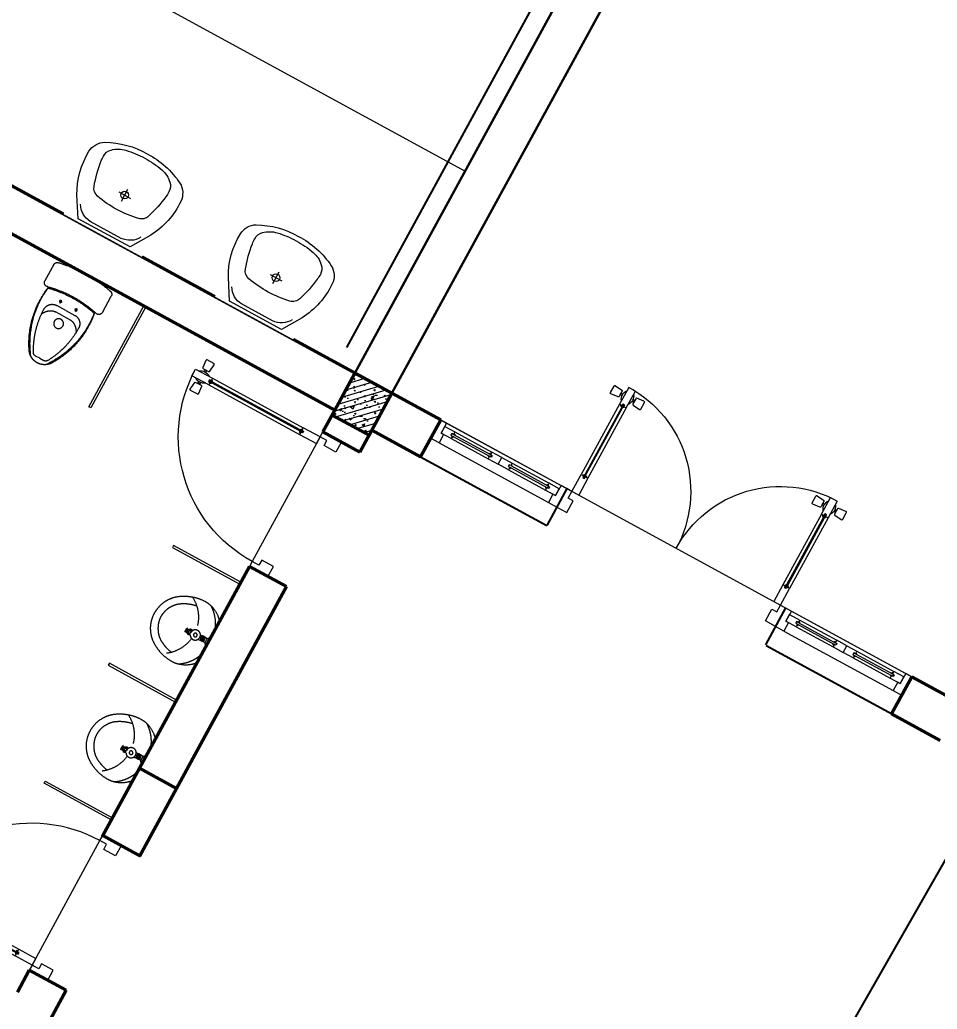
# Model space of a CAD drawing. Header units: millimetres. Extents: x -1055201 to -457681, y -323938 to 182808.
# Drawn here: x -733320 to -728531, y 161715 to 166879 of the extents above; entities that cross this region are included whole.
import ezdxf
from ezdxf.enums import TextEntityAlignment as Align
from ezdxf.xclip import XClip

# ---------------------------------------------------------------- set-up
doc = ezdxf.new("R2010")
doc.units = ezdxf.units.MM
doc.header["$LTSCALE"] = 5
doc.header["$XCLIPFRAME"] = 0
doc.linetypes.add('CENTER2', pattern=[28.575, 19.05, -3.175, 3.175, -3.175])
doc.linetypes.add('HIDDEN', pattern=[0.375, 0.25, -0.125])
doc.layers.get('0').update_dxf_attribs({"linetype": 'CENTER2'})
for name, color, linetype, lineweight in [('0.10_Thiet-Bi', 157, 'Continuous', 9), ('cat1', 30, 'Continuous', 50), ('cat2', 22, 'Continuous', 30), ('DIM', 156, 'Continuous', 13), ('hatch1', 136, 'Continuous', 9), ('ISO', 153, 'Continuous', 13), ('LC Dim', 8, 'Continuous', 18), ('LC Hatch', 252, 'Continuous', 9), ('LC Net dam2', 6, 'Continuous', 40), ('LC Net thay', 7, 'Continuous', 25), ('MANH', 35, 'HIDDEN', 5), ('manh1', 67, 'Continuous', 13), ('NOITHAT', 125, 'Continuous', 13), ('thay1', 63, 'Continuous', 18)]:
    doc.layers.add(name, color=color, linetype=linetype, lineweight=lineweight)
doc.layers.add('KYHIEU', color=7, linetype='Continuous')
doc.layers.add('NHA', color=2, linetype='Continuous')
doc.styles.add('HOATBIF', font='hoatbif.shx', dxfattribs={"width": 0.75})
doc.styles.add('VnArialH', font='VHARIAL.TTF')
doc.dimstyles.new('Copy of 1-110', dxfattribs={"dimscale": 110, "dimtxt": 2.5, "dimasz": 0.35, "dimexe": 0.5, "dimexo": 0, "dimgap": 0.8, "dimtad": 1, "dimdec": 0, "dimzin": 0, "dimdsep": 46, "dimtxsty": 'HOATBIF', "dimblk1": 'DOT', "dimblk2": 'DOT', "dimsah": 1, "dimcen": -1, "dimdle": 1, "dimclrd": 256, "dimclre": 256, "dimclrt": 4, "dimadec": 3, "dimazin": 2, "dimtfac": 0.333333, "dimtdec": 0, "dimtix": 1, "dimtmove": 2, "dimatfit": 3, "dimldrblk": 'DOT', "dimfxl": 1, "dimtvp": 0.833333, "dimtolj": 1, "dimtzin": 0, "dimarcsym": 0})

# ---------------------------------------------------------------- blocks, each defined once
blk = doc.blocks.new('Nen ht')
at = {"layer": 'NHA', "color": 250, "elevation": 242.7, "flags": 128}
blk.add_lwpolyline([(33092.7, 53147.3), (31017, 49342.3)], dxfattribs=at)
at = {"layer": 'KYHIEU', "color": 250, "lineweight": 0, "style": 'VnArialH', "width": 0.6}
for tag, p in [('DC-02', (-46803.7, -9649.6, -10682)), ('2.478', (-46803.7, -10928.4, -10682))]:
    blk.add_attdef(tag, text='', height=756, dxfattribs=at).set_placement(p, align=Align.CENTER)
blk = doc.blocks.new('*U54')
for p, q in [((35, 0), (715, 0)), ((435, -20), (655, -20)), ((435, -60), (655, -60)), ((50, -110), (700, -110))]:
    blk.add_line(p, q)
at = {"color": 8, "lineweight": 5}
for p, q in [((95, -20), (315, -20)), ((95, -35), (315, -35)), ((95, -45), (315, -45)), ((435, -20), (655, -20)), ((435, -35), (655, -35)), ((435, -45), (655, -45)), ((95, -60), (315, -60)), ((435, -60), (655, -60))]:
    blk.add_line(p, q, dxfattribs=at)
for points in [[(0, 0), (35, 0), (35, -60), (50, -60), (50, -110), (0, -110), (0, 0)], [(750, 0), (715, 0), (715, -60), (700, -60), (700, -110), (750, -110), (750, 0)], [(435, -45), (435, -60), (375, -60), (375, -20), (435, -20), (435, -35), (425, -35), (425, -45), (435, -45)], [(655, -45), (655, -60), (715, -60), (715, -20), (655, -20), (655, -35), (665, -35), (665, -45), (655, -45)]]:
    blk.add_lwpolyline(points)
for points in [[(35, -20), (95, -20), (95, -35), (85, -35), (85, -45), (95, -45), (95, -60), (35, -60)], [(375, -20), (315, -20), (315, -35), (325, -35), (325, -45), (315, -45), (315, -60), (375, -60)]]:
    blk.add_lwpolyline(points, close=True)
for points in [[(95, -28.8, -0.312187), (102.1, -35, -0.312187)], [(95, -51.2, 0.312187), (102.1, -45, 0.312187)], [(315, -28.8, 0.312187), (307.9, -35, 0.312187)], [(315, -51.2, -0.312187), (307.9, -45, -0.312187)]]:
    blk.add_lwpolyline(points, format="xyb", dxfattribs=at)
for centre, start, end in [((434.1, -37), 14.2151, 83.5658), ((434.1, -43), 276.4342, 345.7849), ((655.9, -37), 96.4342, 165.7849), ((655.9, -43), 194.2151, 263.5658)]:
    blk.add_arc(centre, 8.25, start, end, dxfattribs=at)
blk = doc.blocks.new('*U55')
for p, q in [((30, 518.6), (30, 100)), ((70, 518.6), (70, 100)), ((1230, 518.6), (1230, 100)), ((1270, 518.6), (1270, 100))]:
    blk.add_line(p, q)
at = {"color": 8, "lineweight": 9}
for p, q in [((47.5, 528.6), (47.5, 90)), ((52.5, 528.6), (52.5, 90)), ((1247.5, 528.6), (1247.5, 90)), ((1252.5, 528.6), (1252.5, 90))]:
    blk.add_line(p, q, dxfattribs=at)
for points in [[(5.1, 548.1), (-34.9, 544.1, -0.443716), (-40.4, 549.1), (-40.4, 588.1, -0.443716), (-34.9, 593), (5.1, 589, -0.385314), (9.6, 584.1), (9.6, 553.1, -0.385314)], [(94.9, 548.1), (134.9, 544.1, 0.443716), (140.4, 549.1), (140.4, 588.1, 0.443716), (134.9, 593), (94.9, 589, 0.385314), (90.4, 584.1), (90.4, 553.1, 0.385314)], [(1205.1, 548.1), (1165.1, 544.1, -0.443716), (1159.6, 549.1), (1159.6, 588.1, -0.443716), (1165.1, 593), (1205.1, 589, -0.385314), (1209.6, 584.1), (1209.6, 553.1, -0.385314)], [(1294.9, 548.1), (1334.9, 544.1, 0.443716), (1340.4, 549.1), (1340.4, 588.1, 0.443716), (1334.9, 593), (1294.9, 589, 0.385314), (1290.4, 584.1), (1290.4, 553.1, 0.385314)]]:
    blk.add_lwpolyline(points, format="xyb", close=True)
for points in [[(20.3, 563.6), (9.6, 563.6), (9.6, 573.6), (20.3, 573.6)], [(55, 518.6), (70, 518.6), (70, 618.6), (30, 618.6), (30, 518.6), (45, 518.6), (45, 528.6), (55, 528.6), (55, 518.6)], [(79.7, 563.6), (90.4, 563.6), (90.4, 573.6), (79.7, 573.6)], [(1220.3, 563.6), (1209.6, 563.6), (1209.6, 573.6), (1220.3, 573.6)], [(1245, 518.6), (1230, 518.6), (1230, 618.6), (1270, 618.6), (1270, 518.6), (1255, 518.6), (1255, 528.6), (1245, 528.6), (1245, 518.6)], [(1279.7, 563.6), (1290.4, 563.6), (1290.4, 573.6), (1279.7, 573.6)], [(55, 100), (70, 100), (70, 0), (30, 0), (30, 100), (45, 100), (45, 90), (55, 90), (55, 100)], [(1245, 100), (1230, 100), (1230, 0), (1270, 0), (1270, 100), (1255, 100), (1255, 90), (1245, 90), (1245, 100)], [(30, 0), (0, 0), (0, -110), (60, -110), (60, -40), (30, -40), (30, 0)], [(1270, 0), (1300, 0), (1300, -110), (1240, -110), (1240, -40), (1270, -40), (1270, 0)]]:
    blk.add_lwpolyline(points)
for centre, start, end in [((70, 568.6), 143.1301, 216.8699), ((30, 568.6), 323.1301, 36.8699), ((1270, 568.6), 143.1301, 216.8699), ((1230, 568.6), 323.1301, 36.8699)]:
    blk.add_arc(centre, 50, start, end)
at = {"color": 8, "lineweight": 5}
for centre, start, end in [((32.5, 1), 359.9081, 90.2333), ((1267.5, 1), 89.7667, 180.0919)]:
    blk.add_arc(centre, 617.5, start, end, dxfattribs=at)
at = {"color": 8, "lineweight": 9}
for centre, start, end in [((47, 519.5), 186.4342, 273.2898), ((53, 519.5), 266.7102, 353.5658), ((1247, 519.5), 186.4342, 273.2898), ((1253, 519.5), 266.7102, 353.5658), ((47, 99.1), 86.7102, 173.5658), ((53, 99.1), 6.4342, 93.2898), ((1247, 99.1), 86.7102, 173.5658), ((1253, 99.1), 6.4342, 93.2898)]:
    blk.add_arc(centre, 8.25, start, end, dxfattribs=at)
blk = doc.blocks.new('*U56')
for p, q in [((35, 0), (715, 0)), ((435, -20), (655, -20)), ((435, -60), (655, -60)), ((50, -110), (700, -110))]:
    blk.add_line(p, q)
at = {"color": 8, "lineweight": 5}
for p, q in [((95, -20), (315, -20)), ((95, -35), (315, -35)), ((95, -45), (315, -45)), ((435, -20), (655, -20)), ((435, -35), (655, -35)), ((435, -45), (655, -45)), ((95, -60), (315, -60)), ((435, -60), (655, -60))]:
    blk.add_line(p, q, dxfattribs=at)
for points in [[(0, 0), (35, 0), (35, -60), (50, -60), (50, -110), (0, -110), (0, 0)], [(750, 0), (715, 0), (715, -60), (700, -60), (700, -110), (750, -110), (750, 0)], [(435, -45), (435, -60), (375, -60), (375, -20), (435, -20), (435, -35), (425, -35), (425, -45), (435, -45)], [(655, -45), (655, -60), (715, -60), (715, -20), (655, -20), (655, -35), (665, -35), (665, -45), (655, -45)]]:
    blk.add_lwpolyline(points)
for points in [[(35, -20), (95, -20), (95, -35), (85, -35), (85, -45), (95, -45), (95, -60), (35, -60)], [(375, -20), (315, -20), (315, -35), (325, -35), (325, -45), (315, -45), (315, -60), (375, -60)]]:
    blk.add_lwpolyline(points, close=True)
for points in [[(95, -28.8, -0.312187), (102.1, -35, -0.312187)], [(95, -51.2, 0.312187), (102.1, -45, 0.312187)], [(315, -28.8, 0.312187), (307.9, -35, 0.312187)], [(315, -51.2, -0.312187), (307.9, -45, -0.312187)]]:
    blk.add_lwpolyline(points, format="xyb", dxfattribs=at)
for centre, start, end in [((434.1, -37), 14.2151, 83.5658), ((434.1, -43), 276.4342, 345.7849), ((655.9, -37), 96.4342, 165.7849), ((655.9, -43), 194.2151, 263.5658)]:
    blk.add_arc(centre, 8.25, start, end, dxfattribs=at)
blk = doc.blocks.new('*U52')
for p, q in [((-30, 0), (-770, 0)), ((-70, -640), (-70, -100)), ((-30, -640), (-30, -100))]:
    blk.add_line(p, q)
at = {"color": 8, "lineweight": 9}
for p, q in [((-52.5, -650), (-52.5, -90)), ((-47.5, -650), (-47.5, -90))]:
    blk.add_line(p, q, dxfattribs=at)
for points in [[(-770, 0), (-800, 0), (-800, 110), (-740, 110), (-740, 40), (-770, 40)], [(-30, 0), (0, 0), (0, 110), (-60, 110), (-60, 40), (-30, 40)]]:
    blk.add_lwpolyline(points, close=True)
for points in [[(-55, -100), (-70, -100), (-70, 0), (-30, 0), (-30, -100), (-45, -100), (-45, -90), (-55, -90), (-55, -100)], [(-55, -640), (-70, -640), (-70, -740), (-30, -740), (-30, -640), (-45, -640), (-45, -650), (-55, -650), (-55, -640)], [(-79.7, -685), (-90.4, -685), (-90.4, -695), (-79.7, -695)], [(-20.3, -685), (-9.6, -685), (-9.6, -695), (-20.3, -695)]]:
    blk.add_lwpolyline(points)
for points in [[(-94.9, -669.5), (-134.9, -665.5, 0.443716), (-140.4, -670.5), (-140.4, -709.5, 0.443716), (-134.9, -714.5), (-94.9, -710.5, 0.385314), (-90.4, -705.5), (-90.4, -674.5, 0.385314)], [(-5.1, -669.5), (34.9, -665.5, -0.443716), (40.4, -670.5), (40.4, -709.5, -0.443716), (34.9, -714.5), (-5.1, -710.5, -0.385314), (-9.6, -705.5), (-9.6, -674.5, -0.385314)]]:
    blk.add_lwpolyline(points, format="xyb", close=True)
for centre, radius, start, end in [((-30, 0), 740, 180, 270), ((-53, -99.1), 8.25, 186.4342, 273.2898), ((-47, -99.1), 8.25, 266.7102, 353.5658), ((-53, -640.9), 8.25, 86.7102, 173.5658), ((-47, -640.9), 8.25, 6.4342, 93.2898)]:
    blk.add_arc(centre, radius, start, end, dxfattribs=at)
for centre, start, end in [((-30, -690), 143.1301, 216.8699), ((-70, -690), 323.1301, 36.8699)]:
    blk.add_arc(centre, 50, start, end)
blk = doc.blocks.new('TB WC Lavabo 01')
at = {"color": 8}
blk.add_wipeout([(0, 232), (40.2, 240), (140.8, 260), (241.3, 280), (295.7, 287.4), (351.7, 288), (388.5, 280), (421.2, 260), (439.3, 240), (450.7, 220), (459.9, 200), (468.1, 180), (475.3, 160), (481.4, 140), (486.7, 120), (491, 100), (494.5, 80), (497.1, 60), (498.9, 40), (499.9, 20), (500, 0), (499.9, -20), (498.9, -40), (497.1, -60), (494.5, -80), (491, -100), (486.7, -120), (481.4, -140), (475.3, -160), (468.1, -180), (459.9, -200), (450.7, -220), (439.3, -240), (421.2, -260), (388.5, -280), (351.7, -288), (295.7, -287.4), (240.1, -279.8), (140.8, -260), (40.2, -240), (0, -232)], dxfattribs=at)
for p, q in [((204.3, 0), (274.3, 0)), ((239.3, 35), (239.3, -35))]:
    blk.add_line(p, q)
blk.add_lwpolyline([(15, -154.1), (15, 154.1), (121.2, 219.1, -0.14257), (351, 273, -0.255099), (432.2, 223.3, -0.124237), (485, 0, -0.124237), (432.2, -223.3, -0.255099), (351, -273, -0.142542), (121.2, -219.1)], format="xyb", close=True)
for points in [[(86.7, -179.7, -0.253319), (32.7, -92.2), (32.7, 92.2, -0.253319), (86.7, 179.6)], [(154, 0, -0.05085), (166.4, 121.1, -0.267955), (202.9, 162.2, -0.045825), (334.9, 192.9, -0.034433), (365, 195, -0.20396), (411.9, 175, -0.140892), (447.9, 106.7, -0.051029), (459, 0, -0.051029), (447.9, -106.7, -0.140892), (411.9, -175, -0.20396), (365, -195, -0.034433), (334.9, -192.9, -0.045825), (202.9, -162.2, -0.267955), (166.4, -121.1, -0.05085), (154, 0, 0.05085)]]:
    blk.add_lwpolyline(points, format="xyb")
blk.add_circle((239.3, 0), 20)
blk = doc.blocks.new('*U32')
for p, q in [((-30, 0), (-770, 0)), ((-70, -640), (-70, -100)), ((-30, -640), (-30, -100))]:
    blk.add_line(p, q)
at = {"color": 8, "lineweight": 9}
for p, q in [((-52.5, -650), (-52.5, -90)), ((-47.5, -650), (-47.5, -90))]:
    blk.add_line(p, q, dxfattribs=at)
for points in [[(-770, 0), (-800, 0), (-800, 110), (-740, 110), (-740, 40), (-770, 40)], [(-30, 0), (0, 0), (0, 110), (-60, 110), (-60, 40), (-30, 40)]]:
    blk.add_lwpolyline(points, close=True)
for points in [[(-55, -100), (-70, -100), (-70, 0), (-30, 0), (-30, -100), (-45, -100), (-45, -90), (-55, -90), (-55, -100)], [(-55, -640), (-70, -640), (-70, -740), (-30, -740), (-30, -640), (-45, -640), (-45, -650), (-55, -650), (-55, -640)], [(-79.7, -685), (-90.4, -685), (-90.4, -695), (-79.7, -695)], [(-20.3, -685), (-9.6, -685), (-9.6, -695), (-20.3, -695)]]:
    blk.add_lwpolyline(points)
for points in [[(-94.9, -669.5), (-134.9, -665.5, 0.443716), (-140.4, -670.5), (-140.4, -709.5, 0.443716), (-134.9, -714.5), (-94.9, -710.5, 0.385314), (-90.4, -705.5), (-90.4, -674.5, 0.385314)], [(-5.1, -669.5), (34.9, -665.5, -0.443716), (40.4, -670.5), (40.4, -709.5, -0.443716), (34.9, -714.5), (-5.1, -710.5, -0.385314), (-9.6, -705.5), (-9.6, -674.5, -0.385314)]]:
    blk.add_lwpolyline(points, format="xyb", close=True)
for centre, radius, start, end in [((-30, 0), 740, 180, 270), ((-53, -99.1), 8.25, 186.4342, 273.2898), ((-47, -99.1), 8.25, 266.7102, 353.5658), ((-53, -640.9), 8.25, 86.7102, 173.5658), ((-47, -640.9), 8.25, 6.4342, 93.2898)]:
    blk.add_arc(centre, radius, start, end, dxfattribs=at)
for centre, start, end in [((-30, -690), 143.1301, 216.8699), ((-70, -690), 323.1301, 36.8699)]:
    blk.add_arc(centre, 50, start, end)
blk = doc.blocks.new('dsadsda')
at = {"layer": 'MANH', "ltscale": 100, "extrusion": (0, -4e-16, -1)}
for points in [[(-144.1, 91, -0.088638), (-133.8, 152.4, -0.088517), (-104.1, 207.3, -0.102301), (-58, 242.4, -0.104582), (-2.6, 254.8, -0.104582), (53.1, 243.6, -0.102301), (100, 209.6, -0.088517), (131, 155.4, -0.088638), (142.6, 94.2, -0.020623), (142.2, 79.6, -0.092241)], [(-111.6, 113.1, -0.051014), (-104.5, 141.9, -0.087288), (-80.7, 186.9, -0.102301), (-44.6, 214.3, -0.103148), (-2.2, 223.6, -0.109201), (37.9, 215.2, -0.097991), (77, 188.6, -0.087288), (101.9, 144.3, -0.052298), (109.7, 114.8, -0.086669)], [(8.9, 83.6, 0.532145), (8.8, 92.6, 0.623891)], [(8.8, 92.6, 0.623891), (8.9, 83.6, 1.602844)], [(8.9, 83.6), (8.2, 83.6, -0.503615)], [(8.2, 83.6), (-11.2, 83.4, -0.503615)], [(8, 92.6, -0.309364), (6.8, 93.8), (6.8, 97, 0.414214), (5.6, 98.2), (2.9, 98.2, 0.414214)], [(-6.8, 103.4), (-11, 103.3), (-11.1, 105, -0.162899), (7, 105.2), (7.1, 103.5)], [(2.9, 98.2), (-6.7, 98.1, 0.414214)], [(-6.7, 98.1), (-9, 98, 0.414214), (-10.2, 96.8), (-10.2, 93.7, -0.375735), (-11.3, 92.4, -4.213531)], [(-12.6, 92.3, -0.623891), (-12.5, 83.4, -1.602844)], [(-11.2, 83.4), (-12.5, 83.4, -0.503615)], [(-143.3, 76.4, -0.020623), (-144.1, 91, -0.088638)], [(8.8, 10.2), (9.1, 38.7, -0.239604), (9.3, 42.9, 0.107469)], [(-10.1, 9.9), (-10.1, 12.1, -0.203421), (-11.1, 38.5, 0.239604), (-11.3, 42.7, -0.107469)]]:
    blk.add_lwpolyline(points, format="xyb", dxfattribs=at)
for points in [[(8.8, 92.6), (8, 92.6)], [(8, 92.6), (-11.3, 92.4)], [(7.5, 83.6), (7.6, 80.9)], [(7.1, 103.5), (2.8, 103.5)], [(2.9, 98.2), (2.8, 103.5)], [(2.8, 103.5), (-6.8, 103.4)], [(-6.7, 98.1), (-6.8, 103.4)], [(-10.5, 83.4), (-10.5, 80.7)], [(-11.3, 92.4), (-12.6, 92.3)], [(99.4, 1.1), (0, 0)], [(20.8, 1.9), (9.1, 10.2)], [(20.8, 1.9), (-0.5, 1.7)], [(20.8, 1.9), (20.8, 0.2)], [(9.1, 10.2), (-10.4, 9.9)], [(-98.8, -1.1), (0, 0)], [(-21.9, 1.5), (-0.6, 1.7)], [(-21.9, 1.5), (-10.4, 9.9)], [(-21.9, 1.5), (-21.8, -0.2)]]:
    blk.add_lwpolyline(points, dxfattribs=at)
blk.add_lwpolyline([(-1.8, 83.5, -0.075608), (-4.1, 83.9, -0.085896), (-6, 84.8, -0.106037), (-7.3, 86.3, -0.126576), (-7.8, 87.9, -0.126576), (-7.4, 89.6, -0.106037), (-6.1, 91.1, -0.085896), (-4.2, 92.1, -0.075608), (-1.9, 92.5, -0.075608), (0.5, 92.1, -0.085896), (2.3, 91.2, -0.106037), (3.7, 89.7, -0.126576), (4.1, 88.1, -0.126576), (3.7, 86.4, -0.106037), (2.4, 84.9, -0.085896), (0.6, 83.9, -0.075608)], format="xyb", close=True, dxfattribs=at)
for centre, radius in [((-1.2, 61.5), 21.3), ((-1.2, 61.5), 7.74), ((-0.8, 26.5), 9.43), ((-0.8, 26.5), 7.74), ((-0.8, 26.5), 3.8)]:
    blk.add_circle(centre, radius, dxfattribs=at)
for centre, radius, start, end in [((-2.1, 220.3), 153.1, 277.8694, 332.1765), ((-2, 219.4), 152.2, 208.4925, 262.6807), ((-9.5, 87.9), 5.38, 124.6033, 236.6811), ((16.4, 97.2), 126.9, 310.8056, 352.0206), ((4.4, 151.4), 159.9, 289.4632, 327.664), ((-7.2, 151.3), 159.9, 213.6204, 251.8212), ((-18, 96.8), 126.9, 189.2638, 230.4788)]:
    blk.add_arc(centre, radius, start, end, dxfattribs=at)
blk = doc.blocks.new('*U312')
at = {"layer": 'DIM', "xscale": 1.25, "yscale": 1.25, "zscale": 1.25, "rotation": 90.64219466269851}
blk.add_blockref('dsadsda', (158.5, 0.8), dxfattribs=at)
blk = doc.blocks.new('*U311')
at = {"layer": 'hatch1', "color": 0, "linetype": 'ByBlock', "lineweight": -2, "transparency": 16777216}
for p in [(0, 700), (0, 0)]:
    blk.add_blockref('*U312', p, dxfattribs=at)
blk = doc.blocks.new('XSÊ')
at = {"layer": 'MANH', "ltscale": 200}
for p, q in [((-2.139, -1.67), (-2.139, -0.466)), ((2.141, -0.455), (2.141, -1.658)), ((-0.657, -2.341), (-0.461, -2.341)), ((-0.561, -2.473), (-0.561, -2.234)), ((0.694, -2.341), (0.498, -2.341)), ((0.598, -2.473), (0.598, -2.234)), ((-0.838, -3.19), (-0.838, -3.19)), ((-0.838, -3.19), (-0.838, -3.19)), ((-0.838, -3.19), (-0.838, -3.19)), ((-0.838, -3.19), (-0.838, -3.19)), ((0.019, -2.701), (-0.656, -2.701)), ((0.019, -3.11), (-0.535, -3.11)), ((0.019, -2.701), (0.693, -2.701)), ((0.019, -3.11), (0.572, -3.11)), ((0.019, -6.261), (-0.286, -6.261)), ((0.019, -6.261), (0.323, -6.261))]:
    blk.add_line(p, q, dxfattribs=at)
for centre, major_axis, start_param, end_param in [((0.026, -9.31), (6.584, 6.584), 0.579272, 0.997076), ((-1.875, -0.466), (0.187, 0.187), 0.997076, 2.356194), ((1.877, -0.455), (-0.187, 0.187), 3.926991, 5.291661), ((-1.875, -1.67), (0.187, 0.187), 2.356194, 4.1708), ((4.1, -2.932), (-4.156, 4.156), 0.608135, 1.356196), ((0.026, -9.31), (-5.381, 5.381), -1.022781, -0.541589), ((0.026, -9.31), (-5.325, 5.325), -1.014599, -0.554159), ((0.026, -9.31), (-5.381, 5.381), -1.010221, -0.55852), ((-4.062, -2.933), (-4.156, 4.156), 3.356163, 4.104949), ((1.877, -1.658), (0.187, 0.187), 3.689608, 5.497787), ((4.36, -2.773), (4.321, 4.321), 2.22618, 2.997203), ((-0.564, -2.344), (-0.0467, 0.0467), 3.926991, 10.210176), ((0.601, -2.344), (-0.0467, 0.0467), 3.926991, 10.210176), ((-4.279, -2.784), (4.292, 4.292), 4.85399, 5.631169), ((-0.656, -3.317), (-0.436, 0.436), -0.785398, 0.789121), ((-0.354, -4.046), (-0.695, 0.695), -0.270575, 0.387309), ((-0.535, -3.726), (0.436, 0.436), 0.785398, 1.300221), ((0.572, -3.726), (-0.436, 0.436), -1.300221, -0.785398), ((0.693, -3.317), (0.436, 0.436), 5.494064, 7.068583), ((0.391, -4.046), (0.695, 0.695), 5.895877, 6.55376), ((4.394, -3.299), (-4.007, 4.007), 0.789121, 1.308304), ((0.019, -3.684), (0.226, 0.226), 5.497787, 11.780972), ((-4.357, -3.299), (4.007, 4.007), 4.974881, 5.494064), ((0.019, -5.582), (-0.716, 0.716), 1.331654, 3.380735), ((0.019, -5.582), (-0.716, 0.716), 1.773285, 2.939104), ((-0.286, -5.997), (0.187, 0.187), 2.879101, 3.926991), ((0.323, -5.997), (-0.187, 0.187), 2.356194, 3.404085)]:
    blk.add_ellipse(centre, major_axis=major_axis, ratio=1, start_param=start_param, end_param=end_param, dxfattribs=at)
blk = doc.blocks.new('*U310')
at = {"layer": 'MANH', "extrusion": (-4.44089e-16, -4.60819e-28, -1), "xscale": 80, "yscale": 80, "zscale": 80, "rotation": 90.00000000000001}
blk.add_blockref('XSÊ', (-263.8, -0.1), dxfattribs=at)
blk = doc.blocks.new('*U309')
at = {"layer": 'hatch1', "color": 0, "linetype": 'ByBlock', "lineweight": -2, "transparency": 16777216}
for p in [(0, 0), (0, -750), (0, -1500)]:
    blk.add_blockref('*U310', p, dxfattribs=at)
blk = doc.blocks.new('Nhaf hiệu bộ')
at = {"layer": 'LC Hatch', "ltscale": 2}
h = blk.add_hatch(dxfattribs=at)
h.set_pattern_fill('BETONG', color=256, scale=20, pattern_type=2)
h.set_pattern_definition([(360, (-21195.02, 75865.2), (3e-14, 103.92305), [2.5, -57.5]), (360, (-21195.02, 75869.53), (3e-14, 103.92305), [2.5, -57.5]), (120, (-21195.02, 75865.2), (-90, -51.96152), [2.5, -57.5]), (120, (-21191.27, 75867.36), (-90, -51.96152), [2.5, -57.5]), (360, (-21165.02, 75917.16), (3e-14, 103.92305), [2.5, -57.5]), (360, (-21165.02, 75921.49), (3e-14, 103.92305), [2.5, -57.5]), (120, (-21165.02, 75917.16), (-90, -51.96152), [2.5, -57.5]), (120, (-21161.27, 75919.33), (-90, -51.96152), [2.5, -57.5]), (60, (-21192.52, 75865.2), (-90, 51.96152), [2.5, -57.5]), (60, (-21196.27, 75867.36), (-90, 51.96152), [2.5, -57.5]), (60, (-21162.52, 75813.24), (-90, 51.96152), [2.5, -57.5]), (60, (-21166.27, 75815.4), (-90, 51.96152), [2.5, -57.5]), (45, (-21195.016, 75865.2), (-21.213203, 21.213203), []), (50, (-21195.02, 75865.2), (143.45204, -12.55043), [15, -165]), (355, (-21195.02, 75865.2), (-27.75027, 150.43843), [12, -132]), (100.4514, (-21183.06, 75864.15), (115.70188, 137.8879), [12.74804, -140.22842]), (46.1842, (-21195.02, 75905.2), (213.4482, -33.1038), [22.5, -247.5]), (96.6356, (-21177.23, 75902.44), (186.93254, 194.8236), [19.12206, -210.3426]), (351.1842, (-21195.02, 75905.2), (186.9324, 194.8237), [18, -198]), (21, (-21175.02, 75895.2), (119.38141, -80.52378), [15, -165]), (326, (-21175.02, 75895.2), (48.66307, 145.03), [12, -132]), (71.4514, (-21165.07, 75888.49), (168.04453, 64.5061), [12.74804, -140.22842]), (37.5, (-21195.016, 75865.2), (2.43197, 66.57877), [0, -130.4, 0, -134, 0, -132.5]), (7.5, (-21195.016, 75865.2), (52.61391, 78.88234), [0, -76.4, 0, -127.4, 0, -50.5]), (327.5, (-21239.616, 75865.2), (106.764487, -4.510974), [0, -50, 0, -156, 0, -207]), (317.5, (-21259.62, 75865.2), (116.63723, 20.021), [0, -65, 0, -103.6, 0, -147])])
h.paths.add_polyline_path([(3820, 9220), (3600, 9220), (3600, 8970), (3820, 8970)])
at = {"layer": 'cat1', "ltscale": 2}
for p, q in [((0, 9220), (4110, 9220)), ((4110, 9220), (4110, 9000)), ((6910, 9220), (8235, 9220)), ((6910, 9220), (6910, 9000)), ((220, 9000), (3600, 9000)), ((3600, 8870), (3600, 9000)), ((3820, 8870), (3820, 9000)), ((3820, 9000), (4110, 9000)), ((6910, 9000), (7200, 9000)), ((3820, 8870), (3600, 8870)), ((3600, 6870), (3600, 8070)), ((3820, 8070), (3600, 8070)), ((3820, 6870), (3820, 8070)), ((3820, 6870), (3600, 6870)), ((3820, 6870), (3600, 6870)), ((3600, 6870), (3820, 6870)), ((3820, 6470), (3600, 6470)), ((3600, 5540), (3600, 5670)), ((3820, 5670), (3600, 5670)), ((3820, 5670), (3600, 5670)), ((3820, 5670), (3600, 5670)), ((3820, 5190), (3820, 5670))]:
    blk.add_line(p, q, dxfattribs=at)
at = {"layer": 'cat1', "color": 6}
blk.add_lwpolyline([(3600, 6870), (3820, 6870), (3820, 6470), (3600, 6470)], close=True, dxfattribs=at)
at = {"layer": 'cat2'}
for points in [[(3600, 9220), (3600, 13640), (3820, 13640)], [(3820, 9220), (3820, 13420)]]:
    blk.add_lwpolyline(points, dxfattribs=at)
at = {"layer": 'LC Net dam2', "ltscale": 2}
blk.add_lwpolyline([(3600, 8970), (3820, 8970), (3820, 9220), (3600, 9220)], close=True, dxfattribs=at)
at = {"layer": 'LC Net thay', "ltscale": 2}
for p, q in [((4860, 9220), (4860, 9000)), ((6160, 9220), (6160, 9000)), ((4110, 9000), (4860, 9000)), ((6165.7, 9000), (6915.7, 9000))]:
    blk.add_line(p, q, dxfattribs=at)
at = {"layer": 'manh1', "ltscale": 2}
blk.add_line((4110, 9220), (6910, 9220), dxfattribs=at)
at = {"layer": 'NOITHAT', "ltscale": 2}
for points in [[(2476.9, 9000), (2476.9, 8400), (2464.9, 8400), (2464.9, 9000)], [(3200, 7964), (3600, 7964), (3600, 7976), (3200, 7976)], [(3200, 7264), (3600, 7264), (3600, 7276), (3200, 7276)], [(3200, 6576), (3600, 6576), (3600, 6564), (3200, 6564)]]:
    blk.add_lwpolyline(points, close=True, dxfattribs=at)
at = {"layer": 'thay1', "ltscale": 2}
blk.add_lwpolyline([(0, 10420), (3600, 10420), (3600, 9220), (0, 9220)], close=True, dxfattribs=at)
at = {"layer": 'hatch1', "rotation": 90}
blk.add_blockref('*U309', (619.9, 8736.2), dxfattribs=at)
at = {"layer": 'hatch1'}
blk.add_blockref('*U311', (3441.5, 6919.2), dxfattribs=at)
at = {"layer": 'ISO', "xscale": -1}
blk.add_blockref('*U55', (6160, 9220), dxfattribs=at)
at = {"layer": 'ISO'}
for name, p in [('*U56', (4110, 9220)), ('*U54', (6160, 9220))]:
    blk.add_blockref(name, p, dxfattribs=at)
at = {"layer": 'ISO', "xscale": -1, "rotation": 270}
blk.add_blockref('*U52', (3600, 8870), dxfattribs=at)
at = {"layer": 'ISO', "rotation": 269.9999999999999}
blk.add_blockref('*U32', (3600, 5670), dxfattribs=at)
at = {"layer": '0.10_Thiet-Bi', "rotation": 90}
for p in [(2100, 9220), (3000, 9220)]:
    blk.add_blockref('TB WC Lavabo 01', p, dxfattribs=at)
blk = doc.blocks.new('DOT')
at = {"color": 0, "linetype": 'ByBlock'}
blk.add_line((-0.5, 0), (-1, 0), dxfattribs=at)
at = {"color": 0, "linetype": 'ByBlock', "const_width": 0.5}
blk.add_lwpolyline([(-0.25, 0, 1), (0.25, 0, 1)], format="xyb", close=True, dxfattribs=at)
blk = doc.blocks.new('*D107')
at = {"layer": 'Defpoints', "color": 0, "transparency": 16777216}
for p in [(-728276.6, 163096.2, 2610.7), (-728177.4, 163039.5), (-732579.6, 155208.6, 2610.7)]:
    blk.add_point(p, dxfattribs=at)
at = {"layer": 'LC Dim', "lineweight": -2, "transparency": 16777216}
for p, q in [((-728276.6, 163096.2), (-728047.1, 162965.1)), ((-732581.7, 155330.7), (-728229.5, 162948.3)), ((-732579.6, 155208.6), (-732764, 155313.9))]:
    blk.add_line(p, q, dxfattribs=at)
at = {"layer": 'LC Dim', "lineweight": -2, "transparency": 16777216, "xscale": 105, "yscale": 105, "zscale": 105}
for p, rotation in [((-728177.4, 163039.5), 60.25926350818931), ((-732633.8, 155239.5), 240.2592635081893)]:
    blk.add_blockref('DOT', p, dxfattribs=dict(at, rotation=rotation))
at = {"layer": 'LC Dim', "color": 4, "transparency": 16777216, "insert": (-730939.6, 159444.6), "char_height": 750, "attachment_point": 5, "rotation": 60.2593, "style": 'HOATBIF', "bg_fill": 3, "box_fill_scale": 1.1, "bg_fill_color": 256, "bg_fill_true_color": 13158600, "bg_fill_transparency": 0}
blk.add_mtext('\\A1;8.98', dxfattribs=at)
blk = doc.blocks.new('_Dot')
at = {"color": 0, "linetype": 'ByBlock', "lineweight": -2}
blk.add_line((-0.5, 0), (-1, 0), dxfattribs=at)
at = {"color": 0, "linetype": 'ByBlock', "const_width": 0.5}
blk.add_lwpolyline([(-0.25, 0, 1), (0.25, 0, 1)], format="xyb", close=True, dxfattribs=at)
blk = doc.blocks.new('*D112')
at = {"layer": 'Defpoints', "color": 0, "transparency": 16777216}
for p in [(-736945.6, 162698.9, 2610.7), (-715159.8, 150886.1), (-715461.3, 150358.4)]:
    blk.add_point(p, dxfattribs=at)
at = {"layer": 'LC Dim', "lineweight": -2, "transparency": 16777216}
for p, q in [((-736945.6, 162698.9), (-737048.4, 162519)), ((-736882.8, 162597.2), (-715552.5, 150410.5)), ((-715159.8, 150886.1), (-715535.7, 150228.1))]:
    blk.add_line(p, q, dxfattribs=at)
at = {"layer": 'LC Dim', "lineweight": -2, "transparency": 16777216, "xscale": 105, "yscale": 105, "zscale": 105}
for p, rotation in [((-736974, 162649.3), 150.2592635081893), ((-715461.3, 150358.4), 330.2592635081893)]:
    blk.add_blockref('DOT', p, dxfattribs=dict(at, rotation=rotation))
at = {"layer": 'LC Dim', "color": 4, "transparency": 16777216, "insert": (-725912.6, 157037.8), "char_height": 750, "attachment_point": 5, "rotation": 330.2593, "style": 'HOATBIF', "bg_fill": 3, "box_fill_scale": 1.1, "bg_fill_color": 256, "bg_fill_true_color": 13158600, "bg_fill_transparency": 0}
blk.add_mtext('\\A1;24.78', dxfattribs=at)

msp = doc.modelspace()

# ---------------------------------------------------------------- block references
at = {"layer": 'NHA'}
ref = msp.add_blockref('Nen ht', (-762631.616, 115826.356, 41.497), dxfattribs=at)
XClip(ref).set_block_clipping_path([(-36969.0091810265, -21518.5280143177), (72831.0680443905, 66381.4719856854)])

# ---------------------------------------------------------------- next in the draw order: block references
at = {"layer": 'NHA', "rotation": 331.3859695635566}
msp.add_blockref('Nhaf hiệu bộ', (-739145.995, 158665.489, 281.744), dxfattribs=at)

# ---------------------------------------------------------------- next in the draw order: dimensions: what is measured, and where the dimension line sits
at = {"layer": 'LC Dim'}
dim = msp.add_linear_dim(base=(-728177.372, 163039.512, -2329), p1=(-732579.552, 155208.566, 281.744), p2=(-728276.574, 163096.189, 281.744), angle=60.259264, dimstyle='Copy of 1-110', override={"dimscale": 300, "dimdec": 2, "dimlfac": 0.001, "dimtfill": 1}, dxfattribs=at)
dim.commit()
dim.dimension.update_dxf_attribs({"geometry": '*D107', "text_midpoint": (-730939.554, 159444.609, -2329)})

# ---------------------------------------------------------------- next in the draw order: dimensions: what is measured, and where the dimension line sits
dim = msp.add_linear_dim(base=(-715461.31, 150358.379, -2329), p1=(-736945.618, 162698.915, 281.744), p2=(-715159.806, 150886.099, -2329), angle=330.259264, dimstyle='Copy of 1-110', override={"dimscale": 300, "dimdec": 2, "dimlfac": 0.001, "dimtfill": 1}, dxfattribs=at)
dim.commit()
dim.dimension.update_dxf_attribs({"geometry": '*D112', "text_midpoint": (-725912.559, 157037.816, -2329)})

doc.saveas('drawing.dxf')
